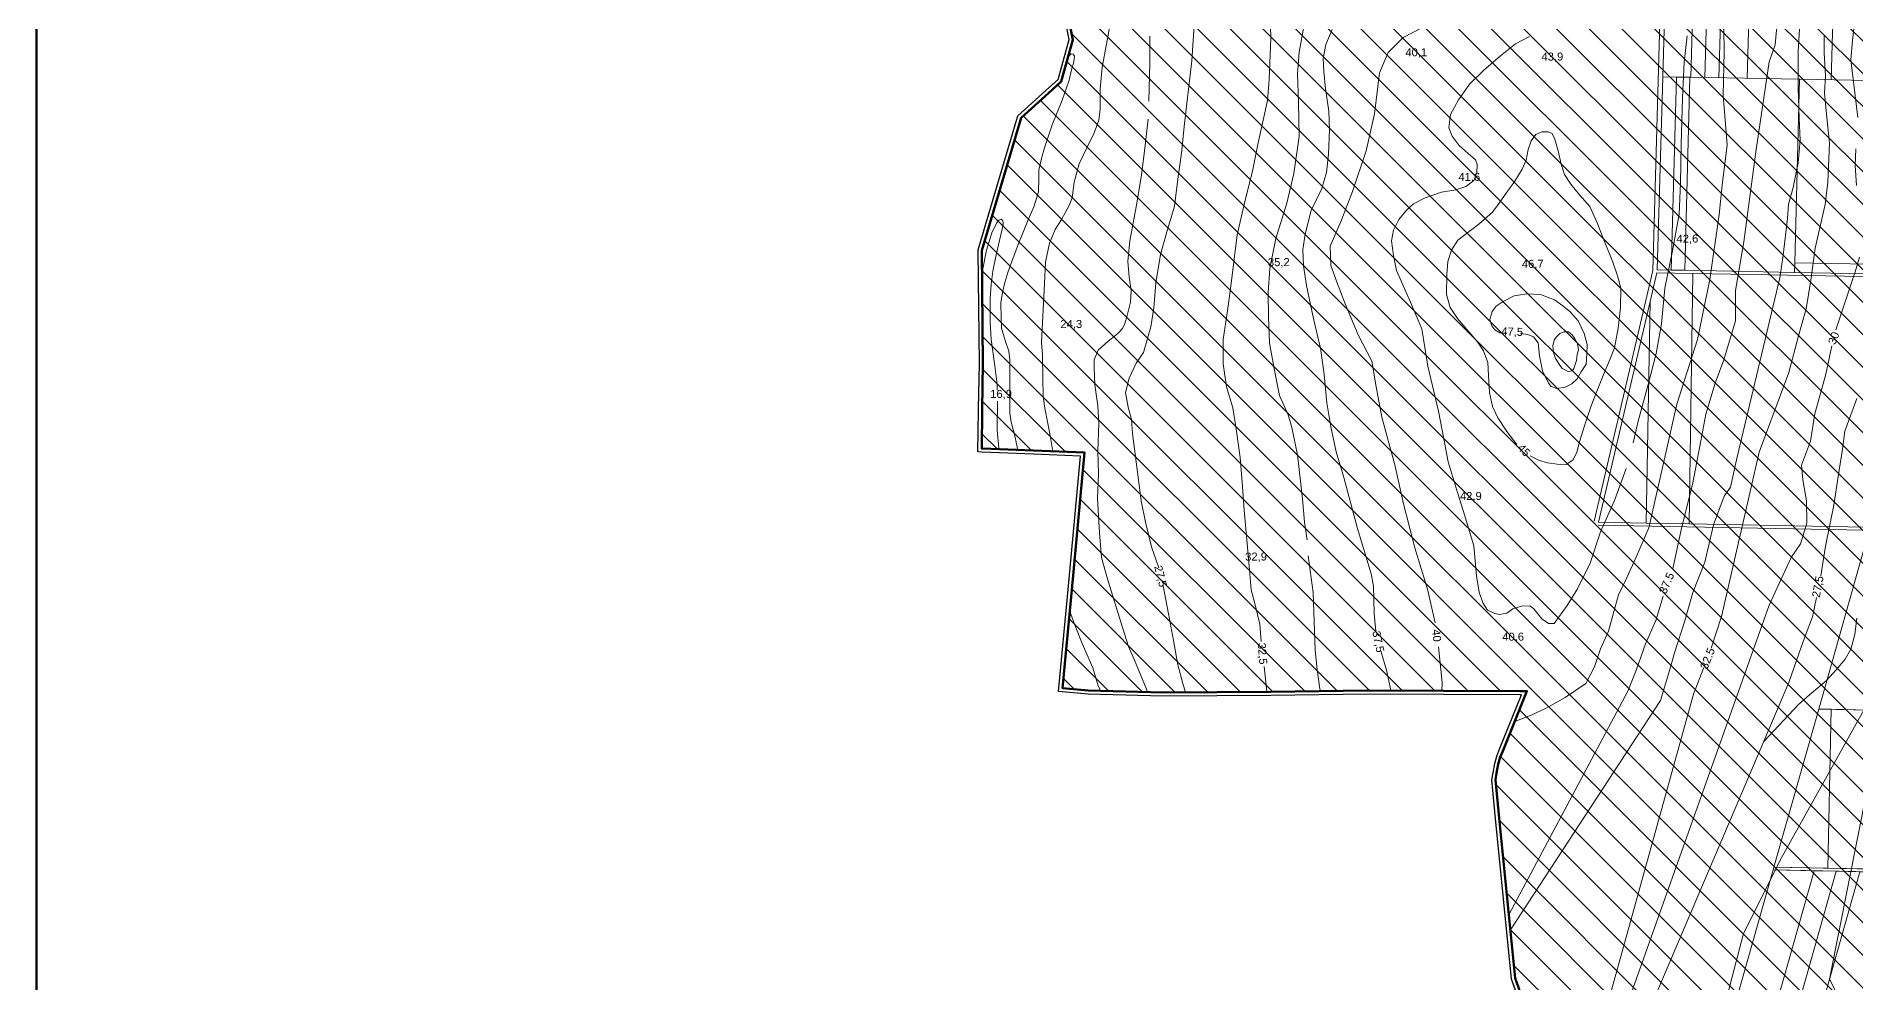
# Model space of a CAD drawing. Header units: metres. Extents: x 783184 to 1587399, y 282652 to 580595.
# Drawn here: x 783184 to 785685, y 285996 to 287297 of the extents above; entities that cross this region are included whole.
import ezdxf

# ---------------------------------------------------------------- set-up
doc = ezdxf.new("R2010")
doc.units = ezdxf.units.M
doc.header["$LTSCALE"] = 0.5
doc.layers.add('cote de nivel', color=1, linetype='CONTINUOUS', lineweight=211)
doc.layers.add('limita UAT', color=92, linetype='CONTINUOUS', lineweight=0)
for name, color, linetype in [('curbe  de nivelI', 7, 'CONTINUOUS'), ('INDICATOR', 7, 'CONTINUOUS'), ('natura 2000', 7, 'CONTINUOUS'), ('proprietati extravilan', 7, 'CONTINUOUS')]:
    doc.layers.add(name, color=color, linetype=linetype)
doc.styles.add('arial', font='arial.ttf')

msp = doc.modelspace()

# ---------------------------------------------------------------- hatches: boundary and pattern name
at = {"layer": 'natura 2000', "lineweight": 25}
h = msp.add_hatch(dxfattribs=at)
h.set_pattern_fill('ANSI31', color=102, scale=10, angle=270, style=0)
h.set_pattern_definition([(315, (-16318.97, 0), (22.4506403, 22.4506403), [])])
h.paths.add_polyline_path([(787971.43976, 288224.93342), (787870.92594, 288237.44902), (787213.7892, 288101.85379), (786745.7958, 288206.64708), (786668.5349, 288218.38109), (786498.29379, 288265.38152), (786271.2923, 288323.04197), (786109.98482, 288008.90651), (786011.07464, 287649.67488), (784573.20977, 287759.96478), (783793.2636, 287674.8226), (783780.5041, 287539.58085), (783769.1915, 287420.7999), (783768.915, 287417.899), (783780.65865, 287417.08065), (784006.42075, 287399.88895), (784362.46725, 287372.79145), (784558.6099, 287357.8604), (784574.4166, 287314.6681), (784602.445, 287324.9255), (784608.837, 287292.78015), (784608.84, 287292.78), (784608.8385, 287292.77485), (784592.87005, 287235.34995), (784580.298, 287223.97965), (784537.63005, 287185.39), (784483.5, 287003.05), (784483.5044, 287002.6695), (784485.3, 286847.16), (784484.345, 286785.385), (784484.30705, 286782.92885), (784483.50035, 286730.74895), (784484.498, 286730.646), (784554.7285, 286727.893), (784624.959, 286725.14), (784607.348, 286536.688), (784594.68615, 286401.19575), (784630.1358, 286397.88295), (784732.8065, 286395.36555), (784881.1041, 286396.043), (785013.64045, 286398.0754), (785223.25535, 286397.2804), (785233.0977, 286397.2431), (785200.69495, 286316.8048), (785196.46505, 286306.30425), (785193.71015, 286296.7813), (785191.49905, 286284.20395), (785189.896, 286275.08545), (785195.1148, 286222.43885), (785216.92325, 286002.43975), (785226.00625, 285976.94425), (785237.41215, 285703.27295), (785215.48915, 285617.32065), (785213.1045, 285607.9712), (785213.62695, 285590.8152), (785219.04425, 285561.0071), (785224.6066, 285541.89315), (785228.0891, 285520.21455), (785228.66955, 285497.37455), (785225.9609, 285482.85765), (785217.2546, 285450.72685), (785208.7093, 285416.6519), (785256.1124, 285441.0508), (785305.5644, 285475.9564), (785345.4739, 285511.5708), (785379.334, 285544.5834), (785390.613, 285563.9601), (785403.5704, 285577.788), (785410.82955, 285575.2514), (785414.84, 285573.85), (785407.86, 285549.01), (785388.38, 285456.01), (785388.79, 285403.76), (785387.57, 285378.24), (785371.76, 285320.73), (785378.59, 285277.93), (785378.58445, 285277.8797), (785378.3169, 285275.45), (785374.13, 285237.43), (785364.02515, 285226.0708), (785361.16, 285222.85), (785318.61, 285165.73), (785250.92, 285102.55), (785218.20625, 285061.69895), (785211.12, 285052.85), (785200.18, 285017.21), (785195.72, 284956.45), (785205.04, 284911.08), (785231.39, 284849.51), (785267.46, 284830.88), (785310.6246, 284829.19255), (785323.48, 284828.69), (785361.17, 284827.47), (785383.88495, 284821.41885), (785388.16, 284820.28), (785396.89935, 284820.41775), (785406.548, 284820.56985), (785408.46, 284820.6), (785415.70655, 284824.73285), (785417.49, 284825.75), (785418.9786, 284826.5143), (785419.67885, 284826.8738), (785429.41, 284831.87), (785436.82, 284841.53), (785435.86, 284851.84), (785438.11, 284861.18), (785446.39, 284882.62), (785452.23, 284892.36), (785451.78, 284898.3), (785455.43, 284903.1), (785460.02, 284901.2), (785474.44, 284914.21), (785509.33, 284968.6), (785528.4, 284993.71), (785569.75, 285021.14), (785611.64, 285052.79), (785635.72, 285080.8), (785667.93, 285124.66), (785703.07, 285188.14), (785717.25, 285229.34), (785726.81, 285264.28), (785733.41, 285299.87), (785737.37, 285329.54), (785742.01, 285340.32), (785772.19, 285490.5), (785776.91, 285515.4), (785792.98, 285550.42), (785811.6, 285578.99), (785828.12, 285590.78), (785847.01, 285597.86), (785862.74, 285605.72), (785879.26, 285618.3), (785893.16, 285635.34), (785931.19, 285678.58), (785956.78083, 285703.42513), (785956.78083, 285728.90117), (785956.3378, 285755.94243), (785956.3378, 285782.30233), (785956.3378, 285808.97887), (785956.3378, 285835.46943), (785956.3378, 285861.50708), (785956.3378, 285914.69261), (785956.3378, 285940.92265), (785956.3378, 285968.12263), (785956.3378, 285994.48253), (785956.3378, 286020.92018), (785956.3378, 286047.80193), (785963.27309, 286067.28888), (785974.08936, 286082.32491), (785987.60423, 286095.56781), (786001.01528, 286108.70898), (786027.81541, 286134.96979), (786054.71665, 286161.32969), (786067.51777, 286174.84878), (786107.77153, 286214.21061), (786121.23046, 286227.37132), (786134.67762, 286240.32304), (786161.083, 286266.80456), (786174.31856, 286280.0783), (786187.84949, 286293.12759), (786214.40554, 286319.63177), (786224.95285, 286335.71719), (786231.02291, 286356.15679), (786237.11644, 286376.67542), (786248.21808, 286392.16558), (786259.15727, 286407.65014), (786277.77382, 286415.59803), (786301.12343, 286418.65695), (786322.03268, 286424.44291), (786340.3871, 286432.47818), (786357.52504, 286441.83528), (786374.40824, 286451.62125), (786389.37901, 286463.18597), (786403.27913, 286475.28215), (786427.11977, 286477.94908), (786474.44846, 286457.50181), (786524.02923, 286434.19361), (786706.25735, 286278.36607), (786742.29058, 286268.9264), (786766.19398, 286271.53321), (786798.71988, 286265.50837), (786823.53519, 286267.44264), (786841.52227, 286276.05746), (786859.36906, 286284.49112), (786872.63232, 286297.67347), (786884.45572, 286312.62977), (786894.31195, 286329.16478), (786904.03403, 286346.26342), (786913.5149, 286362.93783), (786927.81559, 286375.33193), (786941.95753, 286387.58843), (786957.92419, 286398.57433), (786975.21451, 286407.14226), (787010.90028, 286424.82576), (787046.11241, 286442.27456), (787081.81891, 286459.96834), (787098.49351, 286469.84809), (787113.98669, 286480.87093), (787129.95983, 286491.67653), (787145.49362, 286502.61119), (787161.26924, 286513.26609), (787177.72048, 286522.90135), (787197.49261, 286530.02359), (787240.97615, 286538.60395), (787285.92171, 286546.79151), (787305.52514, 286550.69377), (787330.7805, 286555.51135), (787350.31266, 286559.2372), (787416.66402, 286576.06845), (787436.82011, 286582.17986), (787454.33278, 286591.20912), (787470.33914, 286601.9578), (787481.51931, 286616.74638), (787489.93775, 286635.57301), (787498.15968, 286653.96017), (787510.66978, 286667.71246), (787526.85744, 286678.1364), (787546.57937, 286683.3561), (787610.39065, 286700.2447), (787631.22236, 286705.75812), (787649.37374, 286714.38417), (787662.00567, 286728.22704), (787682.9223, 286733.97774), (787706.82755, 286736.07874), (787732.42739, 286737.22583), (787759.12743, 286736.78575), (787791.70686, 286731.06151), (787826.29374, 286723.00708), (787848.917, 286726.97654), (787871.495, 286730.93806), (787895.49624, 286733.27313), (787943.61131, 286738.37132), (787967.69562, 286740.78174), (787993.35049, 286741.62293), (788016.23711, 286745.34126), (788038.96278, 286749.03344), (788044.75727, 286769.87912), (788064.47956, 286802.39051), (788074.53822, 286819.5889), (788084.15385, 286836.57005), (788093.20462, 286854.19408), (788100.63586, 286871.92265), (788114.84694, 286912.07458), (788121.66939, 286931.35073), (788128.68591, 286951.17517), (788137.48931, 286969.09499), (788148.82723, 286983.94227), (788161.31334, 286997.96471), (788175.32052, 287010.43203), (788189.8095, 287022.49615), (788205.96177, 287032.58543), (788238.3399, 287053.49711), (788254.55899, 287063.97234), (788270.44863, 287074.23479), (788302.81393, 287095.13818), (788335.17185, 287115.7554), (788351.26312, 287126.28365), (788382.16458, 287148.18744), (788396.86215, 287160.14093), (788423.3427, 287184.51357), (788461.23833, 287218.36213), (788508.4655, 287260.54567), (788536.65892, 287285.61979), (788578.13036, 287323.11876), (788609.15167, 287355.91481), (788641.9103, 287390.78685), (788691.41169, 287443.48179), (788742.76374, 287497.64556), (788763.39694, 287520.10218), (788821.52637, 287583.36866), (788847.57663, 287610.50772), (788859.58648, 287625.11131), (788868.85138, 287642.63835), (788876.44383, 287661.67802), (788881.41132, 287683.01026), (788886.25144, 287704.84832), (788888.78411, 287729.13127), (788881.18611, 287763.14728), (788867.95292, 287803.00873), (788854.82758, 287842.4931), (788841.75815, 287881.80931), (788844.99438, 287905.23388), (788850.66493, 287926.33753), (788861.83486, 287967.90784), (788868.796, 287986.79039), (788881.22857, 288001.2016), (788894.04054, 288011.2727), (788912.89056, 288022.18274), (788963.11557, 288051.25206), (788981.64049, 288060.41576), (789001.90114, 288065.66247), (789044.22543, 288076.62278), (789117.57115, 288082.8336), (789139.35354, 288088.32217), (789155.20484, 288098.81675), (789167.97153, 288112.68528), (789189.38841, 288143.82113), (789200.38113, 288159.68163), (789209.74941, 288176.70286), (789215.69895, 288194.34774), (789241.70121, 288276.75168), (789259.43824, 288331.20955), (789266.84965, 288348.10568), (789293.9974, 288409.99567), (789334.69908, 288502.78517), (789343.0373, 288521.07855), (789345.47951, 288544.65769), (789343.94736, 288573.11858), (789340.92367, 288602.59511), (789334.69169, 288635.23477), (789300.7204, 288722.12047), (789282.62625, 288765.99378), (789266.12887, 288809.0695), (789257.61158, 288842.26627), (789242.44514, 288960.85696), (789248.39, 288981.24), (789249.84, 289022.44), (789258.51, 289043.39), (789288.16, 289086.03), (789324.63, 289131.46), (789338.05, 289159.74), (789338.78, 289187.2), (789338.78, 289215.8), (789346.01, 289235.31), (789348.9, 289272.17), (789349.62, 289325.64), (789353.96, 289379.12), (789365.53, 289410.2), (789384.33, 289451.39), (789411.26, 289495.94), (789426.56, 289530.45), (789438.93, 289570.99), (789447.67, 289608.22), (789451.12, 289633.35), (789453.96, 289652), (789458.41, 289674.33), (789467.61, 289673.16), (789468.38, 289676.19), (789472.25, 289681.02), (789483.63, 289690.82), (789487.89, 289696.87), (789488.25, 289702.94), (789482.17, 289706.6), (789473.31, 289707.12), (789463.92, 289707.15), (789460.79, 289710.88), (789460.26, 289717.51), (789461.44, 289720.77), (789470.72, 289723.65), (789471.06, 289724.51), (789473.75, 289725.78), (789482.58, 289726.68), (789488.95, 289726.49), (789496.75, 289722.19), (789500.8, 289719.25), (789505.65, 289718.41), (789515.64, 289720.83), (789516.63, 289720.7), (789534.84, 289735.95), (789543.72, 289750.86), (789540.73, 289755.73), (789535.24, 289755.66), (789535.48, 289754.66), (789522.63, 289747.46), (789492.61, 289742.46), (789469.3, 289741.52), (789462.82, 289743.79), (789460.6, 289755.95), (789450.84, 289764.24), (789448.8, 289774.39), (789439.25, 289779.43), (789430.34, 289795), (789396.71, 289809.2), (789376.52, 289825.47), (789372.34, 289833.53), (789355.21, 289822.2), (789320.69, 289828.18), (789296.6, 289846.08), (789293.93, 289856.98), (789292.43, 289869.42), (789276.19, 289876.29), (789263.78, 289895.05), (789235.96, 289913.44), (789219.8, 289924.31), (789203.69, 289932.82), (789186.46, 289936.91), (789175.08, 289941.15), (789173.81, 289942.9), (789160.91, 289937.4), (789141.66, 289936.99), (789126.26, 289936.57), (789109.68, 289939.8), (789094.84, 289943.2), (789084.64, 289945.82), (789066.27, 289954.56), (789050.77, 289965.72), (789041.68, 289975.98), (789036.07, 289979.91), (789029.88, 289976.69), (789020.18, 289957.13), (789007.67, 289953.41), (788900.7, 289945.68), (788859.56, 289956.44), (788830.83, 289994.37), (788793.71, 290126.62), (788790.4, 290164.02), (788800.11, 290196.77), (788805.04, 290221.59), (788839, 290276.8), (788859.23, 290289.33), (788914.71, 290308.84), (788973.8, 290331.43), (789000.75, 290362.64), (789064.26, 290397.54), (789095.38, 290406.98), (789132.87, 290417.78), (789138.77, 290419.11), (789183.55, 290449.82), (789232.56, 290499.74), (789268.53, 290536.85), (789306.84, 290565.04), (789369.51, 290588.01), (789431.29, 290603.77), (789530.64, 290550.26), (789597.65, 290543.65), (789650.72, 290553.8), (789700.08, 290579.99), (789754.65, 290609.82), (789831.65, 290647.92), (789854.07, 290659.01), (789966.07, 290708.13), (789960.43, 290754.62), (789960.252, 290756.0861), (789730.27013, 290676.47043), (789635.76216, 290643.04491), (789539.67632, 290611.93699), (789482.13147, 290617.67015), (789416.60672, 290655.49288), (789371.40425, 290664.30841), (789305.64115, 290645.53751), (789226.38223, 290578.42344), (789150.94005, 290519.68364), (789049.11963, 290431.03086), (788949.89844, 290381.90644), (788843.68474, 290325.43199), (788766.42921, 290229.51185), (788757.06076, 290219.51855), (788756.46884, 290206.50765), (788735.1377, 290120.46199), (788784.89914, 289956.90062), (788795.18124, 289944.49775), (788795.92956, 289941.87846), (788804.2548, 289933.55322), (788863.72574, 289861.8179), (789135.24938, 289791.03919), (789203.63213, 289767.83208), (789152.75162, 289506.01901), (789066.6784, 289341.85856), (789020.74981, 289236.32196), (789053.31392, 288671.30223), (789043.5697, 288545.96977), (789113.16993, 288345.16866), (789096.35912, 288232.00216), (788999.37787, 288137.70606), (788906.84108, 288099.87546), (788715.85576, 288135.97036), (788454.15005, 288166.93943)])

# ---------------------------------------------------------------- linework, layer by layer
at = {"layer": 'curbe  de nivelI', "color": 21, "lineweight": 5}
for points in [[(784867.62345, 286465.42297), (784865.73054, 286489.26171), (784859.67318, 286515.74918), (784853.99436, 286536.56075), (784852.10145, 286558.50752), (784848.69508, 286600.28543), (784844.15208, 286646.07091), (784841.88058, 286678.61265), (784838.84567, 286718.52524), (784833.54549, 286757.87805), (784828.62386, 286786.63588), (784820.295, 286815.7721), (784815.72504, 286846.99121), (784815.72504, 286880.66812), (784821.40381, 286920.02095), (784826.70404, 286957.48178), (784834.60625, 287024.70232), (784844.56075, 287066.33279), (784856.09363, 287114.59829), (784863.42854, 287151.25406), (784876.27382, 287209.27145), (784878.63143, 287238.33424), (784881.25126, 287295.0286), (784880.20344, 287327.49513)], [(785609.15781, 287331.12879), (785606.20412, 287276.61231), (785606.20412, 287226.52819), (785607.5142, 287184.62769), (785608.82428, 287154.83908), (785605.87904, 287123.54022), (785599.32864, 287089.82343), (785592.77818, 287066.9091), (785591.14058, 287046.94088), (785585.24469, 286996.67058), (785580.98693, 286965.57256), (785521.43576, 286715.44235), (785513.1828, 286677.80826), (785504.41408, 286665.43539), (785489.45564, 286625.73915), (785477.59204, 286574.7011), (785461.08616, 286532.94271), (785450.25419, 286493.76198), (785435.81157, 286449.94145), (785429.57255, 286426.93733), (785416.67732, 286384.1479), (785210.32053, 286069.04666)], [(785503.53019, 287338.49191), (785504.16129, 287276.04507), (785502.89909, 287216.75211), (785508.57941, 287148.39622), (785501.63736, 287092.88792), (785497.21965, 287052.51827), (785484.59775, 286962.94804), (785467.55653, 286880.63554), (785439.15715, 286791.69609), (785424.01079, 286724.83382), (785400.60806, 286621.66885), (785382.93734, 286580.6684), (785368.42208, 286549.12959), (785358.95562, 286529.57552), (785352.01356, 286504.97525), (785345.07145, 286479.74421), (785334.34279, 286455.14394), (785326.13854, 286430.54368), (785314.06561, 286407.55008), (785285.66624, 286388.62681), (785258.52901, 286373.48816), (785238.96499, 286364.02654), (785216.32057, 286355.59467)], [(785688.21273, 287334.21147), (785682.67586, 287308.24401), (785680.54626, 287291.64182), (785678.41673, 287265.24864), (785682.24996, 287235.0242), (785688.21726, 287185.80795)], [(784581.1962, 286726.85548), (784577.85098, 286748.65019), (784574.77192, 286762.91182), (784569.95137, 286788.34071), (784568.07668, 286803.86573), (784567.40543, 286826.03612), (784567.27153, 286859.76289), (784565.66865, 286876.72146), (784569.73561, 286957.80514), (784571.0286, 286986.80221), (784576.80798, 287013.33092), (784584.72779, 287031.94377), (784593.07577, 287045.63601), (784604.01204, 287064.77788), (784607.86495, 287075.47493), (784610.64761, 287097.08297), (784617.49723, 287122.32803), (784629.0811, 287145.96125), (784638.28527, 287165.00202), (784644.70677, 287182.11731), (784646.41914, 287197.735), (784646.63287, 287225.03221), (784648.98742, 287254.98397), (784656.26511, 287294.13518), (784659.98284, 287315.21904)], [(784726.83472, 286566.72575), (784716.85534, 286595.61678), (784708.59654, 286629.32293), (784702.71618, 286659.04982), (784697.55447, 286698.25905), (784691.01626, 286751.2259), (784689.27598, 286770.59069), (784684.80243, 286787.78774), (784681.01719, 286807.73628), (784686.17894, 286827.34091), (784695.81415, 286848.32128), (784705.80137, 286862.93664), (784716.12488, 286898.01859), (784720.25425, 286924.15808), (784723.00717, 286958.55213), (784729.5552, 286997.60742), (784738.15808, 287028.56206), (784748.48159, 287063.98795), (784753.6433, 287104.57295), (784758.1168, 287136.90336), (784762.24901, 287177.65368), (784772.22839, 287263.98277), (784776.70439, 287326.45615)], [(784930.88412, 286605.4121), (784927.45414, 286629.40993), (784924.68824, 286661.5755), (784917.82823, 286721.91294), (784910.03296, 286759.50726), (784905.00226, 286776.87716), (784893.11156, 286803.84616), (784887.16618, 286833.32926), (784879.16337, 286875.75105), (784878.02004, 286911.63357), (784877.5627, 286945.23057), (784879.8587, 286978.07691), (784887.86209, 287019.6732), (784902.96644, 287067.9891), (784912.57049, 287108.89973), (784920.11134, 287159.89697), (784919.01476, 287206.66115), (784917.91817, 287246.11842), (784920.11403, 287275.56387), (784929.25234, 287325.98149)], [(785025.61118, 286479.65629), (785023.11868, 286504.01517), (785022.84174, 286523.39156), (785022.01091, 286541.66071), (785018.96447, 286558.26905), (785000.36829, 286620.74798), (784981.53595, 286691.05658), (784970.97822, 286726.37073), (784963.50068, 286760.41782), (784957.96175, 286793.63447), (784954.3764, 286832.46256), (784949.39136, 286868.72407), (784941.35989, 286901.38711), (784936.09743, 286926.47456), (784930.00461, 286954.70873), (784926.12735, 286982.11246), (784925.01957, 287004.25689), (784928.066, 287025.57091), (784936.65859, 287057.8281), (784951.05982, 287088.27672), (784957.70653, 287110.42116), (784960.47597, 287135.61044), (784961.86206, 287169.53617), (784960.75428, 287194.44866), (784956.04618, 287225.17407), (784954.10758, 287249.25614), (784953.00273, 287266.86689), (784956.87999, 287286.24325), (784965.18836, 287306.72687)], [(785106.92544, 286491.12895), (785096.5904, 286537.61282), (785078.87324, 286594.42646), (785063.37071, 286654.9293), (785051.53331, 286708.3986), (785033.81614, 286774.0663), (785025.69579, 286815.38529), (785019.79007, 286850.80157), (785000.9828, 286886.88666), (784983.13029, 286929.49248), (784971.47147, 286960.8096), (784963.45599, 286982.29459), (784962.70799, 287009.08223), (784977.64588, 287044.04088), (784993.31241, 287084.09764), (785011.89541, 287140.30042), (785023.55423, 287190.91759), (785030.49182, 287247.13485), (785042.15063, 287275.17461), (785062.9179, 287295.93128), (785089.51454, 287309.76907)], [(785578.04282, 287325.89071), (785574.47684, 287285.79393), (785566.00766, 287262.62693), (785547.777, 287138.92264), (785531.1007, 287015.1812), (785519.89815, 286948.00004), (785519.89815, 286906.41174), (785503.89451, 286852.82674), (785491.84529, 286820.55002), (785479.04236, 286778.16192), (785471.04051, 286734.17428), (785460.63812, 286681.38909), (785445.43464, 286621.40592), (785433.55299, 286565.25575)], [(784713.22079, 287208.20546), (784714.63336, 287261.29169), (784714.91678, 287297.86859)], [(785369.55261, 286703.14386), (785353.39427, 286659.30794), (785334.43045, 286616.20979), (785320.11878, 286573.29672), (785302.5755, 286537.76653), (785288.26383, 286515.15641), (785270.72049, 286490.23914), (785262.58621, 286490.19944), (785253.47222, 286496.80373), (785242.53538, 286510.24007), (785237.21866, 286514.33685), (785225.82614, 286514.10909), (785213.75007, 286510.46535), (785205.31958, 286504.54426), (785195.52203, 286502.72239), (785189.14224, 286504.08878), (785178.88896, 286508.41576), (785172.50917, 286518.66379), (785167.49645, 286533.23876), (785163.62302, 286555.78445), (785160.18287, 286597.12767), (785147.19539, 286639.48623), (785136.25861, 286675.01278), (785125.06671, 286712.49542), (785118.68692, 286744.15046), (785111.39567, 286782.18208), (785096.99617, 286843.89828), (785088.61904, 286895.22783), (785072.95734, 286931.9958), (785054.01763, 286975.68055), (785049.75243, 286996.01449), (785046.95202, 287016.11653), (785049.49786, 287031.1294), (785056.88081, 287045.63339), (785067.57345, 287058.61065), (785076.9931, 287067.26216), (785093.03199, 287075.40476), (785115.74359, 287083.14819), (785135.34667, 287086.45612), (785149.34886, 287091.03632), (785160.0415, 287099.17891), (785164.36941, 287109.61163), (785164.62404, 287121.06215), (785162.33277, 287127.678), (785152.14934, 287136.58395), (785140.18378, 287147.52554), (785130.48354, 287160.14898), (785125.64637, 287171.5995), (785128.19227, 287190.17476), (785138.88484, 287210.2768), (785154.41459, 287232.16), (785173.50852, 287250.7353), (785196.6758, 287270.58288), (785217.38566, 287287.01232), (785236.73416, 287297.44499)], [(785453.63663, 287298.17225), (785449.48166, 287262.18065), (785447.17329, 287212.80752), (785445.32668, 287149.13006), (785444.40444, 287095.80568), (785442.55776, 287052.89261), (785433.32444, 287002.59662), (785422.70613, 286951.37778), (785418.06451, 286902.20934), (785410.67787, 286861.60342), (785399.59787, 286818.69035), (785386.20956, 286768.39436), (785379.24756, 286738.67404)], [(785641.97579, 287297.52445), (785641.97579, 287274.86648), (785643.65507, 287242.97749), (785642.39561, 287219.48035), (785644.91448, 287190.52851), (785649.11263, 287150.66728), (785647.01358, 287097.108), (785643.23525, 287066.47779), (785635.25877, 287032.49085), (785629.3814, 287006.05656), (785623.50158, 286962.24203), (785617.20438, 286922.8004), (785606.70904, 286885.87631), (785593.22962, 286835.36145), (785552.48031, 286725.74201), (785527.59743, 286617.38117), (785500.55672, 286499.91035), (785486.2338, 286456.34185)], [(784602.28789, 287269.2179), (784603.05001, 287269.91879), (784606.67346, 287273.54037), (784609.46868, 287273.1265), (784611.12511, 287270.02227), (784609.98631, 287262.46869), (784607.19109, 287251.50046), (784603.56764, 287237.11762), (784594.25026, 287209.90403), (784580.2711, 287175.78863), (784569.79203, 287144.27754), (784565.82662, 287129.6756), (784562.27861, 287113.40487), (784562.27861, 287102.55771), (784561.65249, 287083.78382), (784555.18028, 287063.23502), (784547.24946, 287045.29551), (784533.47491, 287011.50247), (784525.1267, 286987.93078), (784519.47526, 286972.77952), (784515.30118, 286959.01199), (784512.17057, 286945.24444), (784509.66612, 286931.05972), (784510.08352, 286910.19981), (784510.91832, 286896.22369), (784515.92725, 286879.11855), (784520.95733, 286864.62219), (784522.00085, 286852.73204), (784522.00085, 286823.94536), (784522.00151, 286794.64456), (784522.00151, 286779.41685), (784523.87983, 286767.1095), (784529.30616, 286748.12699), (784533.17997, 286728.73769)], [(784711.68704, 286395.88338), (784710.09891, 286399.74584), (784693.67871, 286439.99958), (784685.48568, 286458.63624), (784675.03258, 286492.2387), (784656.07801, 286553.08586), (784648.45, 286580.75847), (784645.62485, 286614.92567), (784642.51898, 286662.2159), (784643.93156, 286695.81836), (784643.08401, 286727.44419), (784644.49819, 286765.1476), (784643.36813, 286789.43172), (784639.13036, 286818.23383), (784638.28281, 286841.10608), (784638.28281, 286852.68341), (784643.66193, 286865.81018), (784656.94028, 286877.95224), (784670.78362, 286888.96483), (784676.99899, 286896.02416), (784680.38922, 286902.80113), (784683.49694, 286913.53132), (784688.01718, 286931.88561), (784688.87582, 286947.53237), (784686.05067, 286967.01613), (784684.35553, 286987.91177), (784687.18073, 287016.43151), (784695.9623, 287063.145), (784703.02522, 287106.63052), (784707.54551, 287139.95058), (784712.3732, 287183.63897)], [(785219.27805, 286736.23175), (785205.41905, 286754.39323), (785193.0999, 286772.86248), (785185.70843, 286788.56139), (785181.70468, 286807.95412), (785180.47278, 286831.34855), (785179.54885, 286848.89436), (785173.38928, 286864.90107), (785165.03733, 286877.30303), (785150.56235, 286894.23321), (785137.62728, 286909.62426), (785127.77197, 286924.7075), (785122.53633, 286942.56115), (785122.84382, 286970.04838), (785124.38372, 286987.902), (785129.3114, 287003.60091), (785137.93477, 287017.14505), (785167.21507, 287039.39931), (785185.69379, 287055.71382), (785193.39322, 287066.17975), (785204.48043, 287081.87866), (785216.49162, 287098.501), (785226.37884, 287114.94755), (785232.23045, 287127.26041), (785234.69425, 287142.03582), (785239.00595, 287153.73302), (785245.47349, 287162.35204), (785253.78894, 287166.35372), (785262.41231, 287166.35372), (785267.64795, 287163.89115), (785271.34368, 287156.1956), (785275.96335, 287140.18889), (785280.27506, 287121.71963), (785284.89473, 287107.55983), (785293.51814, 287094.32352), (785305.22128, 287079.54808), (785319.43135, 287063.43306), (785329.59462, 287040.9621), (785337.91003, 287020.03027), (785351.15311, 286986.78555), (785357.62065, 286968.31627), (785362.27681, 286951.22874), (785361.66084, 286924.4483), (785358.58107, 286896.12872), (785353.34543, 286869.04045), (785347.49387, 286854.26504), (785337.92636, 286831.37915), (785328.99499, 286808.29256), (785321.60351, 286789.51547), (785313.28811, 286764.88974), (785309.59237, 286753.19254), (785304.6647, 286736.87802), (785301.89289, 286725.48863), (785296.34854, 286714.91724), (785287.1092, 286708.76082), (785274.79005, 286709.37646), (785261.54701, 286711.22339), (785249.22786, 286714.91724), (785237.52468, 286720.76585)], [(785685.23587, 287142.81258), (785684.38402, 287119.82498), (785686.08766, 287092.58041)], [(784483.88431, 286969.76699), (784484.48376, 286975.42133), (784489.99615, 287003.42839), (784497.35873, 287027.38797), (784503.78987, 287040.70281), (784507.01693, 287044.90599), (784510.12276, 287046.25912), (784512.19332, 287044.8264), (784513.14893, 287041.96094), (784513.14893, 287038.29954), (784511.39695, 287030.65835), (784503.35368, 286997.06893), (784498.77518, 286974.80034), (784496.53677, 286956.29182), (784495.1123, 286936.56295), (784495.31578, 286904.02051), (784496.74026, 286880.63065), (784501.42262, 286844.25353), (784504.88202, 286818.82973), (784504.88202, 286810.89751)], [(785690.34852, 286994.05291), (785684.38575, 286973.61946), (785657.97907, 286894.01421)], [(785224.30025, 286888.81931), (785234.31273, 286887.59888), (785242.37154, 286884.42582), (785248.47672, 286875.88293), (785250.43039, 286858.06489), (785254.33768, 286837.80605), (785262.64072, 286820.47619), (785266.30383, 286816.0827), (785274.36269, 286813.39778), (785285.5962, 286815.35044), (785294.63187, 286819.74393), (785302.20227, 286826.57825), (785307.81905, 286836.09748), (785314.41265, 286846.59303), (785315.63368, 286860.74981), (785316.12209, 286873.68619), (785311.72635, 286888.81931), (785303.42331, 286906.39324), (785292.18979, 286919.08553), (785282.4215, 286926.89619), (785271.18798, 286935.195), (785251.65143, 286942.51746), (785233.09169, 286943.24972), (785215.75299, 286940.5648), (785200.36796, 286932.99825), (785190.84388, 286926.40802), (785185.2271, 286919.08553), (785182.0524, 286908.34592), (785184.98292, 286899.31486), (785189.13444, 286894.18912), (785196.94907, 286889.30748)], [(785303.8147, 286866.4373), (785302.43975, 286874.98807), (785298.31495, 286882.62266), (785295.41233, 286887.20344), (785290.37092, 286891.17343), (785283.80183, 286891.17343), (785278.30213, 286888.88303), (785273.10794, 286883.99689), (785270.51082, 286879.72151), (785268.52481, 286871.93422), (785269.74698, 286862.7727), (785272.49683, 286854.68001), (785277.38547, 286846.74003), (785281.35748, 286840.78502), (785289.75985, 286836.81503), (785295.10682, 286837.7312), (785297.70389, 286840.63233), (785299.07884, 286844.75502), (785301.21762, 286851.62616), (785302.13424, 286859.87154), (785303.8147, 286866.4373)], [(785652.39658, 286872.07589), (785643.87832, 286832.91179), (785628.97134, 286778.42264), (785623.00857, 286740.96136), (785610.65708, 286707.75702), (785612.35864, 286687.50734), (785617.46955, 286658.98569), (785617.89551, 286628.33554), (785609.37719, 286599.81386), (785596.5998, 286581.08323), (785566.22799, 286515.32475), (785248.21224, 285620.52644)], [(784505.0855, 286795.84665), (784504.88211, 286756.06616), (784507.12056, 286731.25254), (784507.43827, 286729.74675)], [(785686.54947, 286799.53838), (785670.2731, 286754.45194), (785666.81049, 286729.8798), (785660.92401, 286692.15634), (785655.03752, 286652.70245), (785643.58588, 286596.50178), (785637.35317, 286555.66355)], [(784932.5869, 286583.45859), (784939.2533, 286532.76194), (784941.90948, 286453.512), (784944.51807, 286426.86004), (784948.57587, 286400.49778), (784949.27361, 286397.08836)], [(784732.88717, 286541.97395), (784740.40994, 286503.60159), (784747.41385, 286466.78491), (784753.13346, 286433.47475), (784760.13741, 286407.54749), (784763.5108, 286395.50581)], [(785420.61673, 286527.58959), (785410.56699, 286494.31678), (785396.1205, 286462.29958), (785383.55832, 286427.14341), (785371.62427, 286397.00953), (785208.27464, 286089.68514)], [(784647.1547, 286397.46566), (784643.87481, 286404.42187), (784636.27801, 286429.09896), (784621.85728, 286462.9179), (784611.8186, 286487.05264), (784604.76441, 286506.84857), (784604.60365, 286507.32123)], [(785631.09379, 286525.72821), (785625.89986, 286499.42563), (785614.81944, 286470.70042), (785607.5479, 286449.93523), (785593.13, 286409.15121), (785231.19588, 285559.03786)], [(785686.74044, 286497.31899), (785683.85463, 286475.03081), (785678.34533, 286455.10254), (785670.69881, 286441.05341), (785658.10615, 286426.63165), (785644.72642, 286411.42325), (785621.37746, 286392.01944), (785606.63883, 286378.85404), (785558.61767, 286328.08841)], [(785032.27738, 286452.43122), (785040.03191, 286426.1347), (785044.46307, 286404.82069), (785045.88755, 286397.9531)], [(785115.98517, 286397.68724), (785116.52226, 286409.22878), (785111.3547, 286457.92618)], [(784871.8006, 286431.23001), (784875.58646, 286396.79629), (784875.73746, 286396.01848)], [(785476.27005, 286429.57837), (785461.94706, 286392.85635), (785225.2841, 285537.67569)]]:
    msp.add_lwpolyline(points, dxfattribs=at)
at = {"layer": 'curbe  de nivelI', "color": 21, "linetype": 'ByBlock', "lineweight": 5}
for points in [[(785696.53591, 286372.05296), (785583.8661, 286169.86291), (785530.79311, 286063.79095), (785479.93138, 285869.32573), (785468.87448, 285783.14228)], [(785776.41951, 286372.81958), (785700.73869, 286261.94989), (785649.09235, 286001.04375), (785700.52093, 285901.16187)]]:
    msp.add_lwpolyline(points, dxfattribs=at)
at = {"layer": 'INDICATOR', "color": 0, "lineweight": 100}
msp.add_lwpolyline([(783183.90475, 284333.37838), (783183.90475, 292543.37838), (794773.90475, 292543.37838), (794773.90475, 284333.37838)], close=True, dxfattribs=at)
at = {"layer": 'limita UAT', "color": 0, "linetype": 'Continuous', "lineweight": 25, "flags": 128}
msp.add_lwpolyline([(785221.04212, 285975.97952), (785212.00797, 286001.3379), (785190.13919, 286221.94562), (785184.85268, 286275.27521), (785186.57457, 286285.06968), (785188.83228, 286297.91217), (785191.73246, 286307.9373), (785196.0571, 286318.67305), (785225.7044, 286392.27108), (785223.2364, 286392.28044), (785013.6693, 286393.07525), (784881.15385, 286391.04318), (784732.75663, 286390.36527), (784629.84156, 286392.88866), (784589.24261, 286396.68267), (784602.36969, 286537.15323), (784619.48964, 286720.35056), (784554.53265, 286722.89684), (784484.1431, 286725.65607), (784478.43013, 286726.24561), (784479.30765, 286783.00614), (784479.3456, 286785.46225), (784480.29955, 286847.16978), (784478.50473, 287002.61177), (784478.49159, 287003.74817), (784533.23595, 287188.15751), (784576.94414, 287227.68796), (784588.44116, 287238.086), (784603.70206, 287292.96645), (784598.67982, 287318.22327)], dxfattribs=at)
at = {"layer": 'limita UAT', "color": 40, "linetype": 'Continuous', "lineweight": 211, "flags": 128}
msp.add_lwpolyline([(785226.00625, 285976.94425), (785216.92325, 286002.43975), (785195.1148, 286222.43885), (785189.896, 286275.08545), (785191.49905, 286284.20395), (785193.71015, 286296.7813), (785196.46505, 286306.30425), (785200.69495, 286316.8048), (785233.0977, 286397.2431), (785223.25535, 286397.2804), (785013.64045, 286398.0754), (784881.1041, 286396.043), (784732.8065, 286395.36555), (784630.1358, 286397.88295), (784594.68615, 286401.19575), (784607.348, 286536.688), (784624.959, 286725.14), (784554.7285, 286727.893), (784484.498, 286730.646), (784483.50035, 286730.74895), (784484.30705, 286782.92885), (784484.345, 286785.385), (784485.3, 286847.16), (784483.5044, 287002.6695), (784483.5, 287003.05), (784537.63005, 287185.39), (784580.298, 287223.97965), (784592.87005, 287235.34995), (784608.8385, 287292.77485), (784608.84, 287292.78), (784608.837, 287292.78015), (784602.445, 287324.9255)], dxfattribs=at)
at = {"layer": 'natura 2000', "color": 102, "lineweight": 35, "flags": 128}
msp.add_lwpolyline([(785226.00625, 285976.94425), (785216.92325, 286002.43975), (785195.1148, 286222.43885), (785189.896, 286275.08545), (785191.49905, 286284.20395), (785193.71015, 286296.7813), (785196.46505, 286306.30425), (785200.69495, 286316.8048), (785233.0977, 286397.2431), (785223.25535, 286397.2804), (785013.64045, 286398.0754), (784881.1041, 286396.043), (784732.8065, 286395.36555), (784630.1358, 286397.88295), (784594.68615, 286401.19575), (784607.348, 286536.688), (784624.959, 286725.14), (784554.7285, 286727.893), (784484.498, 286730.646), (784483.50035, 286730.74895), (784484.30705, 286782.92885), (784484.345, 286785.385), (784485.3, 286847.16), (784483.5044, 287002.6695), (784483.5, 287003.05), (784537.63005, 287185.39), (784580.298, 287223.97965), (784592.87005, 287235.34995), (784608.8385, 287292.77485), (784608.84, 287292.78), (784608.837, 287292.78015), (784602.445, 287324.9255)], dxfattribs=at)
at = {"layer": 'proprietati extravilan', "color": 0, "lineweight": 5}
for p, q in [((785406.21456, 286975.42003), (785455.99721, 288708.52561)), ((785406.21456, 286975.42003), (785325.49571, 286630.82622)), ((785697.19302, 286618.67633), (785331.26346, 286625.45849))]:
    msp.add_line(p, q, dxfattribs=at)
for points in [[(785427.30897, 287500.8224), (785465.90235, 287500.10711), (785458.50319, 287241.2132), (785419.87239, 287241.92919), (785427.30897, 287500.8224)], [(785458.50319, 287241.2132), (785465.90235, 287500.10711)], [(785465.90235, 287500.10711), (785485.21925, 287499.74909), (785477.79988, 287240.85555), (785485.21925, 287499.74909), (785504.53616, 287499.39107), (785497.09656, 287240.49791)], [(785497.0988, 287240.49787), (785497.09656, 287240.49791), (785504.53616, 287499.39107), (785543.12953, 287498.67578), (785535.73038, 287239.78187), (785543.12953, 287498.67578), (785658.90965, 287496.5299), (785651.56679, 287237.60245), (785658.90965, 287496.5299), (785736.0164, 287495.1008), (785728.85311, 287236.14833), (785736.0164, 287495.1008), (785774.60978, 287494.38551), (785767.45936, 287235.42197), (785774.60978, 287494.38551), (785813.20315, 287493.67021), (785806.05252, 287234.69586), (785813.20315, 287493.67021), (785832.49983, 287493.31257), (785825.34911, 287234.3328), (785832.49983, 287493.31257), (785851.79652, 287492.95492), (785844.64569, 287233.96974), (785844.64562, 287233.96974)], [(785419.87239, 287241.92919), (785438.54492, 287241.58311), (785431.24512, 286976.15935), (785412.24838, 286976.51143), (785419.87239, 287241.92919)], [(785438.54492, 287241.58311), (785457.21746, 287241.23703), (785450.23885, 286975.80731), (785431.24512, 286976.15935), (785438.54492, 287241.58311)], [(785601.36272, 286986.00833), (785601.0369, 286973.01241), (785450.23885, 286975.80731), (785457.21746, 287241.23703), (785607.69124, 287238.42795), (785601.36272, 286986.00833), (785804.93287, 286982.23535), (785824.47579, 287048.18165)], [(785607.69124, 287238.42795), (785870.04414, 287233.4919)], [(785608.13959, 287238.41951), (785607.69124, 287238.42795)], [(785601.36272, 286986.00833), (785804.93287, 286982.23535), (785801.10084, 286969.30442), (785601.0369, 286973.01241), (785601.36272, 286986.00833)], [(785402.42022, 286932.91405), (785411.69788, 286972.52095), (785460.98942, 286971.60738), (785456.23147, 286627.14301), (785396.97343, 286628.2413), (785402.42022, 286932.91405)], [(785460.98942, 286971.60738), (785799.92173, 286965.32558), (785698.37214, 286622.65516), (785456.23147, 286627.14301), (785460.98942, 286971.60738)], [(785402.42022, 286932.91405), (785396.97343, 286628.2413), (785331.33758, 286629.4578), (785402.42022, 286932.91405)]]:
    msp.add_lwpolyline(points, dxfattribs=at)
for points in [[(785634.22491, 286372.5527), (785703.66888, 286617.85529), (785877.26584, 286614.2854), (785872.19415, 286367.65904)], [(785572.72661, 286155.31726), (785634.22491, 286372.5527), (785651.49105, 286372.19763), (785647.00002, 286153.80766)], [(785651.49105, 286372.19763), (785702.98408, 286371.13872), (785698.4933, 286152.76106), (785647.00002, 286153.80766)], [(785466.70292, 285780.77036), (785571.61538, 286151.39163), (785627.95289, 286150.24657), (785533.03219, 285814.92291)], [(785960.47183, 286147.43634), (785957.38295, 286143.5509), (785571.61538, 286151.39163), (785572.72661, 286155.31726)], [(785627.95289, 286150.24657), (785658.47452, 286149.62621), (785568.967, 285833.42553), (785533.03219, 285814.92291)], [(785658.47452, 286149.62621), (785690.96493, 286148.96585), (785607.21976, 285853.12165), (785568.967, 285833.42553)], [(785690.96493, 286148.96585), (785784.18784, 286147.07109), (785716.97625, 285909.63461), (785607.21976, 285853.12165)]]:
    msp.add_lwpolyline(points, close=True, dxfattribs=at)

# ---------------------------------------------------------------- texts
at = {"layer": 'cote de nivel', "color": 32, "lineweight": 30, "style": 'arial'}
for s, rotation, p in [('40,1', 0.34675574, (785066.09026, 287270.00821)), ('43,9', 0.34675574, (785253.13918, 287264.09315)), ('41,6', 0.34675574, (785138.94426, 287098.63493)), ('42,6', 0.34675574, (785438.86999, 287013.8375)), ('35,2', 0.34675574, (784877.07317, 286981.46415)), ('46,7', 0.34675574, (785226.1833, 286979.1241)), ('24,3', 0.34675574, (784591.76892, 286896.39755)), ('47,5', 358.14798556, (785197.71604, 286886.49833)), ('30', 69.26954634, (785656.97914, 286872.64342)), ('16,9', 0.34675574, (784495.2717, 286800.28967)), ('45', 313.52293686, (785219.33527, 286730.82473)), ('42,9', 0.34675574, (785141.11482, 286659.90086)), ('32,9', 0.34675574, (784845.7893, 286576.63314)), ('27,5', 284.15768457, (784720.60663, 286568.34152)), ('37.5', 66.52152793, (785424.20354, 286529.90005)), ('27,5', 79.3620121, (785635.58573, 286525.1898)), ('37,5', 281.85098623, (785020.4272, 286478.74561)), ('40', 276.51707092, (785102.58037, 286481.54084)), ('40,6', 0.34675574, (785199.27751, 286466.47211)), ('32,5', 274.70011257, (784862.96125, 286463.27885)), ('32.5', 68.09840772, (785480.96001, 286426.25839))]:
    msp.add_text(s, height=11, rotation=rotation, dxfattribs=at).set_placement(p)

doc.saveas('drawing.dxf')
